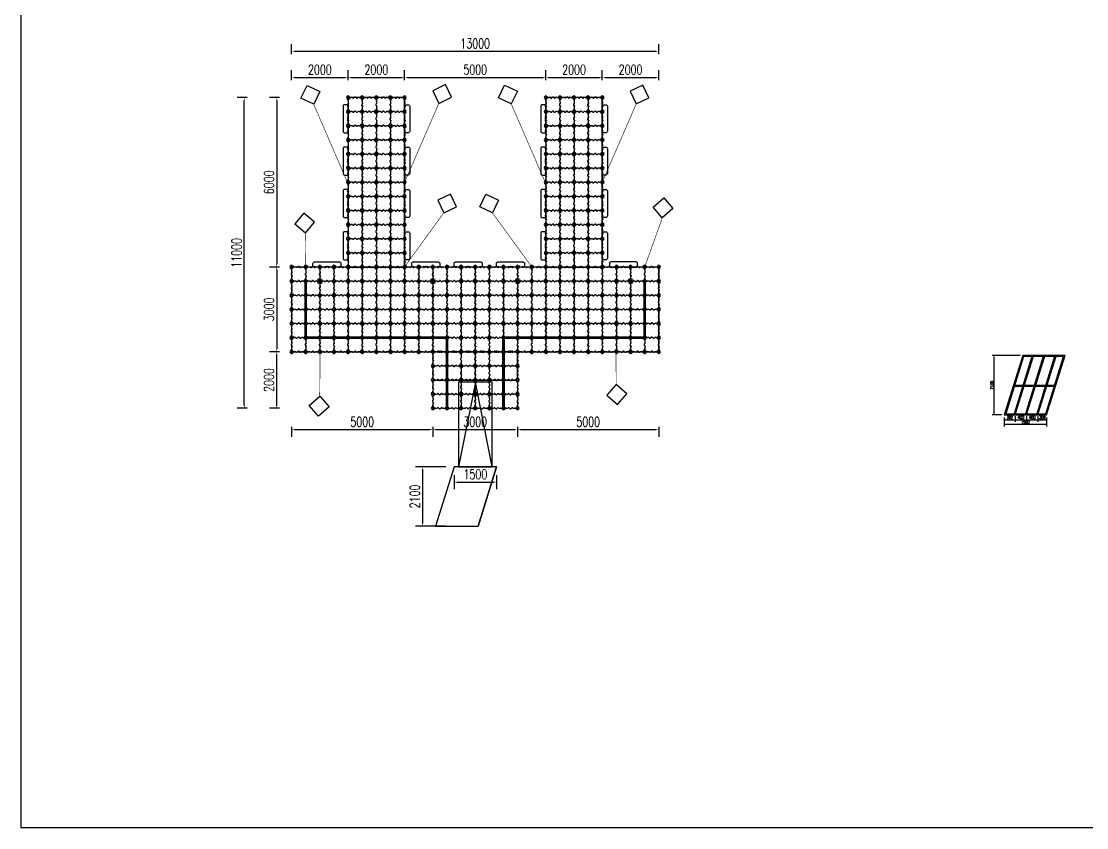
# Model space of a CAD drawing. Header units: millimetres. Extents: x -1442555 to 442606, y 1365385 to 2223627.
# Drawn here: x 374031 to 411748, y 1466945 to 1495492 of the extents above; entities that cross this region are included whole.
import ezdxf

# ---------------------------------------------------------------- set-up
doc = ezdxf.new("R2010")
doc.units = ezdxf.units.MM
doc.header["$LTSCALE"] = 10
doc.layers.get('0').update_dxf_attribs({"linetype": 'CONTINUOUS'})
doc.layers.get('DEFPOINTS').update_dxf_attribs({"linetype": 'CONTINUOUS'})
for name, color, linetype in [('W-_ANTICOLLISION防撞措施', 6, 'CONTINUOUS'), ('W-bridge approach引桥', 4, 'CONTINUOUS'), ('W-FLOAT_BOWL浮筒', 253, 'CONTINUOUS'), ('W-PLASTIC_RAILINGS塑木栏杆', 6, 'CONTINUOUS'), ('W-STEEL_FRAME钢架', 3, 'CONTINUOUS'), ('W-STEEL_KEEL钢龙骨', 5, 'CONTINUOUS'), ('W-WOOD_FLOOR木地板', 30, 'CONTINUOUS'), ('固定锚', 5, 'CONTINUOUS')]:
    doc.layers.add(name, color=color, linetype=linetype)
doc.styles.add('STANDARD_T3', font='simplex.shx', dxfattribs={"width": 0.7, "bigfont": 'gbcbig.shx'})
doc.dimstyles.new('W&&100', dxfattribs={"dimtxt": 350, "dimasz": 100, "dimexe": 250, "dimexo": 300, "dimgap": 100, "dimtad": 1, "dimdec": 0, "dimzin": 0, "dimdsep": 46, "dimtxsty": 'STANDARD_T3', "dimcen": 0.09, "dimclrd": 1, "dimclre": 1, "dimclrt": 7, "dimazin": 2, "dimtfac": 1, "dimtdec": 0, "dimtix": 1, "dimtmove": 2, "dimatfit": 3, "dimfxl": 100, "dimtolj": 1, "dimtzin": 0, "dimarcsym": 0})
doc.dimstyles.new('W&&30', dxfattribs={"dimtxt": 105, "dimasz": 30, "dimexe": 75, "dimexo": 90, "dimgap": 30, "dimtad": 1, "dimdec": 0, "dimzin": 0, "dimdsep": 46, "dimtxsty": 'STANDARD_T3', "dimcen": 0.09, "dimclrd": 1, "dimclre": 1, "dimclrt": 7, "dimazin": 2, "dimtfac": 1, "dimtdec": 0, "dimtix": 1, "dimtmove": 2, "dimatfit": 3, "dimfxl": 100, "dimtolj": 1, "dimtzin": 0, "dimarcsym": 0})

# ---------------------------------------------------------------- blocks, each defined once
blk = doc.blocks.new('*D66')
at = {"color": 1, "lineweight": -2, "transparency": 16777216}
for p, q in [((383173, 1492793), (382823, 1492793)), ((383073, 1492693), (383073, 1486893)), ((383173, 1486793), (382823, 1486793))]:
    blk.add_line(p, q, dxfattribs=at)
at = {"color": 1, "transparency": 16777216}
for points in [[(383056, 1492693), (383090, 1492693), (383073, 1492793)], [(383056, 1486893), (383090, 1486893), (383073, 1486793)]]:
    blk.add_solid(points, dxfattribs=at)
at = {"layer": 'DEFPOINTS', "color": 0, "transparency": 16777216}
for p in [(385600, 1492793), (383073, 1486793), (385627, 1486793)]:
    blk.add_point(p, dxfattribs=at)
at = {"color": 7, "transparency": 16777216, "insert": (382798, 1489793), "char_height": 350, "attachment_point": 5, "rotation": 90, "style": 'STANDARD_T3'}
blk.add_mtext('\\A1;6000', dxfattribs=at)
blk = doc.blocks.new('*D67')
at = {"color": 1, "lineweight": -2, "transparency": 16777216}
for p, q in [((383173, 1486793), (382823, 1486793)), ((383073, 1486693), (383073, 1483893)), ((383173, 1483793), (382823, 1483793))]:
    blk.add_line(p, q, dxfattribs=at)
at = {"color": 1, "transparency": 16777216}
for points in [[(383056, 1486693), (383090, 1486693), (383073, 1486793)], [(383056, 1483893), (383090, 1483893), (383073, 1483793)]]:
    blk.add_solid(points, dxfattribs=at)
at = {"layer": 'DEFPOINTS', "color": 0, "transparency": 16777216}
for p in [(385627, 1486793), (383073, 1483793), (383600, 1483793)]:
    blk.add_point(p, dxfattribs=at)
at = {"color": 7, "transparency": 16777216, "insert": (382798, 1485293), "char_height": 350, "attachment_point": 5, "rotation": 90, "style": 'STANDARD_T3'}
blk.add_mtext('\\A1;3000', dxfattribs=at)
blk = doc.blocks.new('*D68')
at = {"color": 1, "lineweight": -2, "transparency": 16777216}
for p, q in [((383600, 1493407), (383600, 1493757)), ((385600, 1493407), (385600, 1493757)), ((383700, 1493507), (385500, 1493507))]:
    blk.add_line(p, q, dxfattribs=at)
at = {"color": 1, "transparency": 16777216}
for points in [[(383700, 1493524), (383700, 1493490), (383600, 1493507)], [(385500, 1493524), (385500, 1493490), (385600, 1493507)]]:
    blk.add_solid(points, dxfattribs=at)
at = {"layer": 'DEFPOINTS', "color": 0, "transparency": 16777216}
for p in [(385600, 1493507), (385600, 1492793), (383600, 1486793)]:
    blk.add_point(p, dxfattribs=at)
at = {"color": 7, "transparency": 16777216, "insert": (384600, 1493782), "char_height": 350, "attachment_point": 5, "style": 'STANDARD_T3'}
blk.add_mtext('\\A1;2000', dxfattribs=at)
blk = doc.blocks.new('*D69')
at = {"color": 1, "lineweight": -2, "transparency": 16777216}
for p, q in [((385600, 1493407), (385600, 1493757)), ((387600, 1493407), (387600, 1493757)), ((385700, 1493507), (387500, 1493507))]:
    blk.add_line(p, q, dxfattribs=at)
at = {"color": 1, "transparency": 16777216}
for points in [[(385700, 1493524), (385700, 1493490), (385600, 1493507)], [(387500, 1493524), (387500, 1493490), (387600, 1493507)]]:
    blk.add_solid(points, dxfattribs=at)
at = {"layer": 'DEFPOINTS', "color": 0, "transparency": 16777216}
for p in [(387600, 1493507), (385600, 1492793), (387600, 1492793)]:
    blk.add_point(p, dxfattribs=at)
at = {"color": 7, "transparency": 16777216, "insert": (386600, 1493782), "char_height": 350, "attachment_point": 5, "style": 'STANDARD_T3'}
blk.add_mtext('\\A1;2000', dxfattribs=at)
blk = doc.blocks.new('*D70')
at = {"color": 1, "lineweight": -2, "transparency": 16777216}
for p, q in [((387600, 1493407), (387600, 1493757)), ((392600, 1493407), (392600, 1493757)), ((387700, 1493507), (392500, 1493507))]:
    blk.add_line(p, q, dxfattribs=at)
at = {"color": 1, "transparency": 16777216}
for points in [[(387700, 1493524), (387700, 1493490), (387600, 1493507)], [(392500, 1493524), (392500, 1493490), (392600, 1493507)]]:
    blk.add_solid(points, dxfattribs=at)
at = {"layer": 'DEFPOINTS', "color": 0, "transparency": 16777216}
for p in [(392600, 1493507), (387600, 1492793), (392600, 1492793)]:
    blk.add_point(p, dxfattribs=at)
at = {"color": 7, "transparency": 16777216, "insert": (390100, 1493782), "char_height": 350, "attachment_point": 5, "style": 'STANDARD_T3'}
blk.add_mtext('\\A1;5000', dxfattribs=at)
blk = doc.blocks.new('*D71')
at = {"color": 1, "lineweight": -2, "transparency": 16777216}
for p, q in [((392600, 1493407), (392600, 1493757)), ((394600, 1493407), (394600, 1493757)), ((392700, 1493507), (394500, 1493507))]:
    blk.add_line(p, q, dxfattribs=at)
at = {"color": 1, "transparency": 16777216}
for points in [[(392700, 1493524), (392700, 1493490), (392600, 1493507)], [(394500, 1493524), (394500, 1493490), (394600, 1493507)]]:
    blk.add_solid(points, dxfattribs=at)
at = {"layer": 'DEFPOINTS', "color": 0, "transparency": 16777216}
for p in [(394600, 1493507), (392600, 1492793), (394600, 1492793)]:
    blk.add_point(p, dxfattribs=at)
at = {"color": 7, "transparency": 16777216, "insert": (393600, 1493782), "char_height": 350, "attachment_point": 5, "style": 'STANDARD_T3'}
blk.add_mtext('\\A1;2000', dxfattribs=at)
blk = doc.blocks.new('*D72')
at = {"color": 1, "lineweight": -2, "transparency": 16777216}
for p, q in [((394600, 1493407), (394600, 1493757)), ((396600, 1493407), (396600, 1493757)), ((394700, 1493507), (396500, 1493507))]:
    blk.add_line(p, q, dxfattribs=at)
at = {"color": 1, "transparency": 16777216}
for points in [[(394700, 1493524), (394700, 1493490), (394600, 1493507)], [(396500, 1493524), (396500, 1493490), (396600, 1493507)]]:
    blk.add_solid(points, dxfattribs=at)
at = {"layer": 'DEFPOINTS', "color": 0, "transparency": 16777216}
for p in [(396600, 1493507), (394600, 1492793), (396600, 1486793)]:
    blk.add_point(p, dxfattribs=at)
at = {"color": 7, "transparency": 16777216, "insert": (395600, 1493782), "char_height": 350, "attachment_point": 5, "style": 'STANDARD_T3'}
blk.add_mtext('\\A1;2000', dxfattribs=at)
blk = doc.blocks.new('*D73')
at = {"color": 1, "lineweight": -2, "transparency": 16777216}
for p, q in [((383600, 1494331), (383600, 1494681)), ((383700, 1494431), (396500, 1494431)), ((396600, 1494331), (396600, 1494681))]:
    blk.add_line(p, q, dxfattribs=at)
at = {"color": 1, "transparency": 16777216}
for points in [[(383700, 1494448), (383700, 1494415), (383600, 1494431)], [(396500, 1494448), (396500, 1494415), (396600, 1494431)]]:
    blk.add_solid(points, dxfattribs=at)
at = {"layer": 'DEFPOINTS', "color": 0, "transparency": 16777216}
for p in [(396600, 1494431), (383600, 1486793), (396600, 1486793)]:
    blk.add_point(p, dxfattribs=at)
at = {"color": 7, "transparency": 16777216, "insert": (390100, 1494706), "char_height": 350, "attachment_point": 5, "style": 'STANDARD_T3'}
blk.add_mtext('\\A1;13000', dxfattribs=at)
blk = doc.blocks.new('*D74')
at = {"color": 1, "lineweight": -2, "transparency": 16777216}
for p, q in [((382026, 1492793), (381676, 1492793)), ((381926, 1481893), (381926, 1492693)), ((382026, 1481793), (381676, 1481793))]:
    blk.add_line(p, q, dxfattribs=at)
at = {"color": 1, "transparency": 16777216}
for points in [[(381909, 1492693), (381943, 1492693), (381926, 1492793)], [(381909, 1481893), (381943, 1481893), (381926, 1481793)]]:
    blk.add_solid(points, dxfattribs=at)
at = {"layer": 'DEFPOINTS', "color": 0, "transparency": 16777216}
for p in [(381926, 1492793), (385600, 1492793), (388600, 1481793)]:
    blk.add_point(p, dxfattribs=at)
at = {"color": 7, "transparency": 16777216, "insert": (381651, 1487293), "char_height": 350, "attachment_point": 5, "rotation": 90, "style": 'STANDARD_T3'}
blk.add_mtext('\\A1;11000', dxfattribs=at)
blk = doc.blocks.new('浮筒')
at = {"color": 0}
for p, q in [((-49, 527), (-27, 549)), ((-49, 473), (-21, 445)), ((0, 395), (0, 351)), ((55, 479), (21, 445)), ((27, 549), (55, 521)), ((149, 500), (105, 500)), ((171, 484), (155, 497)), ((193, 481), (177, 481)), ((199, 484), (232, 513)), ((261, 516), (239, 516)), ((301, 484), (268, 513)), ((307, 481), (323, 481)), ((329, 484), (345, 497)), ((395, 500), (351, 500)), ((473, 549), (445, 521)), ((445, 479), (479, 445)), ((500, 395), (500, 351)), ((549, 473), (521, 445)), ((527, 549), (549, 527)), ((-49, 27), (-21, 55)), ((-16, 261), (-16, 239)), ((16, 301), (-13, 268)), ((16, 199), (-13, 232)), ((0, 149), (0, 105)), ((16, 329), (3, 345)), ((16, 171), (3, 155)), ((19, 307), (19, 323)), ((19, 193), (19, 177)), ((21, 55), (55, 21)), ((149, 0), (105, 0)), ((203, -13), (236, 16)), ((258, 19), (242, 19)), ((297, -13), (264, 16)), ((395, 0), (351, 0)), ((479, 55), (445, 21)), ((481, 258), (481, 242)), ((513, 297), (484, 264)), ((513, 203), (484, 236)), ((500, 149), (500, 105)), ((513, 333), (503, 345)), ((513, 167), (503, 155)), ((516, 304), (516, 326)), ((516, 196), (516, 174)), ((549, 27), (521, 55)), ((-27, -49), (-49, -27)), ((27, -49), (55, -21)), ((167, -13), (155, -3)), ((196, -16), (174, -16)), ((304, -16), (326, -16)), ((333, -13), (345, -3)), ((473, -49), (445, -21)), ((549, -27), (527, -49))]:
    blk.add_line(p, q, dxfattribs=at)
for centre, radius, start, end in [((-22, 500), 38, 135, 225), ((-24, 500), 7, 90, 270), ((0, 522), 38, 45, 135), ((0, 500), 25, 106.2602, 163.7398), ((0, 500), 25, 196.2602, 253.7398), ((-70, 395), 70, 0, 45), ((0, 524), 7, 0, 180), ((0, 476), 7, 180, 0), ((70, 395), 70, 135, 180), ((0, 500), 25, 16.2602, 73.7398), ((0, 500), 25, 286.2602, 343.7398), ((24, 500), 7, 270, 90), ((105, 570), 70, 225, 270), ((105, 430), 70, 90, 135), ((149, 490), 10, 47.7263, 90), ((177, 491), 10, 227.7263, 270), ((193, 491), 10, 270, 312.2737), ((239, 506), 10, 90, 132.2737), ((261, 506), 10, 47.7263, 90), ((307, 491), 10, 227.7263, 270), ((323, 491), 10, 270, 312.2737), ((351, 490), 10, 90, 132.2737), ((395, 570), 70, 270, 315), ((395, 430), 70, 45, 90), ((476, 500), 7, 90, 270), ((500, 522), 38, 45, 135), ((500, 500), 25, 106.2602, 163.7398), ((500, 500), 25, 196.2602, 253.7398), ((430, 395), 70, 0, 45), ((500, 524), 7, 0, 180), ((500, 476), 7, 180, 0), ((570, 395), 70, 135, 180), ((500, 500), 25, 16.2602, 73.7398), ((500, 500), 25, 286.2602, 343.7398), ((524, 500), 7, 270, 90), ((522, 500), 38, 315, 45), ((-22, 0), 38, 135, 225), ((-24, 0), 7, 90, 270), ((0, 0), 25, 106.2602, 163.7398), ((-70, 105), 70, 315, 0), ((-6, 261), 10, 137.7263, 180), ((-6, 239), 10, 180, 222.2737), ((0, 24), 7, 0, 180), ((10, 351), 10, 180, 222.2737), ((10, 149), 10, 137.7263, 180), ((70, 105), 70, 180, 225), ((0, 0), 25, 16.2602, 73.7398), ((9, 323), 10, 0, 42.2737), ((9, 307), 10, 317.7263, 0), ((9, 193), 10, 0, 42.2737), ((9, 177), 10, 317.7263, 0), ((24, 0), 7, 270, 90), ((105, 70), 70, 225, 270), ((105, -70), 70, 90, 135), ((149, -10), 10, 47.7263, 90), ((242, 9), 10, 90, 132.2737), ((258, 9), 10, 47.7263, 90), ((351, -10), 10, 90, 132.2737), ((395, 70), 70, 270, 315), ((395, -70), 70, 45, 90), ((476, 0), 7, 90, 270), ((500, 0), 25, 106.2602, 163.7398), ((430, 105), 70, 315, 0), ((491, 258), 10, 137.7263, 180), ((491, 242), 10, 180, 222.2737), ((500, 24), 7, 0, 180), ((510, 351), 10, 180, 222.2737), ((510, 149), 10, 137.7263, 180), ((570, 105), 70, 180, 225), ((500, 0), 25, 16.2602, 73.7398), ((506, 326), 10, 0, 42.2737), ((506, 304), 10, 317.7263, 0), ((506, 196), 10, 0, 42.2737), ((506, 174), 10, 317.7263, 0), ((524, 0), 7, 270, 90), ((522, 0), 38, 315, 45), ((0, -22), 38, 225, 315), ((0, 0), 25, 196.2602, 253.7398), ((0, -24), 7, 180, 0), ((0, 0), 25, 286.2602, 343.7398), ((174, -6), 10, 227.7263, 270), ((196, -6), 10, 270, 312.2737), ((304, -6), 10, 227.7263, 270), ((326, -6), 10, 270, 312.2737), ((500, -22), 38, 225, 315), ((500, 0), 25, 196.2602, 253.7398), ((500, -24), 7, 180, 0), ((500, 0), 25, 286.2602, 343.7398)]:
    blk.add_arc(centre, radius, start, end, dxfattribs=at)
blk = doc.blocks.new('*U75')
at = {"layer": 'W-FLOAT_BOWL浮筒'}
blk.add_blockref('浮筒', (-250, -250), dxfattribs=at)
blk = doc.blocks.new('*U76')
at = {"color": 0, "linetype": 'ByBlock', "lineweight": -2, "transparency": 16777216}
for p in [(0, 5500), (500, 5500), (1000, 5500), (1500, 5500), (0, 5000), (500, 5000), (1000, 5000), (1500, 5000), (0, 4500), (500, 4500), (1000, 4500), (1500, 4500), (0, 4000), (500, 4000), (1000, 4000), (1500, 4000), (0, 3500), (500, 3500), (1000, 3500), (1500, 3500), (0, 3000), (500, 3000), (1000, 3000), (1500, 3000), (0, 2500), (500, 2500), (1000, 2500), (1500, 2500), (0, 2000), (500, 2000), (1000, 2000), (1500, 2000), (0, 1500), (500, 1500), (1000, 1500), (1500, 1500), (0, 1000), (500, 1000), (1000, 1000), (1500, 1000), (0, 500), (500, 500), (1000, 500), (1500, 500), (0, 0), (500, 0), (1000, 0), (1500, 0)]:
    blk.add_blockref('*U75', p, dxfattribs=at)
blk = doc.blocks.new('*U77')
at = {"layer": 'W-FLOAT_BOWL浮筒'}
blk.add_blockref('浮筒', (-250, -250), dxfattribs=at)
blk = doc.blocks.new('*U78')
at = {"color": 0, "linetype": 'ByBlock', "lineweight": -2, "transparency": 16777216}
for p in [(0, 5500), (500, 5500), (1000, 5500), (1500, 5500), (0, 5000), (500, 5000), (1000, 5000), (1500, 5000), (0, 4500), (500, 4500), (1000, 4500), (1500, 4500), (0, 4000), (500, 4000), (1000, 4000), (1500, 4000), (0, 3500), (500, 3500), (1000, 3500), (1500, 3500), (0, 3000), (500, 3000), (1000, 3000), (1500, 3000), (0, 2500), (500, 2500), (1000, 2500), (1500, 2500), (0, 2000), (500, 2000), (1000, 2000), (1500, 2000), (0, 1500), (500, 1500), (1000, 1500), (1500, 1500), (0, 1000), (500, 1000), (1000, 1000), (1500, 1000), (0, 500), (500, 500), (1000, 500), (1500, 500), (0, 0), (500, 0), (1000, 0), (1500, 0)]:
    blk.add_blockref('*U77', p, dxfattribs=at)
blk = doc.blocks.new('*U79')
at = {"layer": 'W-FLOAT_BOWL浮筒'}
blk.add_blockref('浮筒', (-250, -250), dxfattribs=at)
blk = doc.blocks.new('*U80')
at = {"color": 0, "linetype": 'ByBlock', "lineweight": -2, "transparency": 16777216}
for p in [(0, 2500), (500, 2500), (1000, 2500), (1500, 2500), (2000, 2500), (2500, 2500), (3000, 2500), (3500, 2500), (4000, 2500), (4500, 2500), (5000, 2500), (5500, 2500), (6000, 2500), (6500, 2500), (7000, 2500), (7500, 2500), (8000, 2500), (8500, 2500), (9000, 2500), (9500, 2500), (10000, 2500), (10500, 2500), (11000, 2500), (11500, 2500), (12000, 2500), (12500, 2500), (0, 2000), (500, 2000), (1000, 2000), (1500, 2000), (2000, 2000), (2500, 2000), (3000, 2000), (3500, 2000), (4000, 2000), (4500, 2000), (5000, 2000), (5500, 2000), (6000, 2000), (6500, 2000), (7000, 2000), (7500, 2000), (8000, 2000), (8500, 2000), (9000, 2000), (9500, 2000), (10000, 2000), (10500, 2000), (11000, 2000), (11500, 2000), (12000, 2000), (12500, 2000), (0, 1500), (500, 1500), (1000, 1500), (1500, 1500), (2000, 1500), (2500, 1500), (3000, 1500), (3500, 1500), (4000, 1500), (4500, 1500), (5000, 1500), (5500, 1500), (6000, 1500), (6500, 1500), (7000, 1500), (7500, 1500), (8000, 1500), (8500, 1500), (9000, 1500), (9500, 1500), (10000, 1500), (10500, 1500), (11000, 1500), (11500, 1500), (12000, 1500), (12500, 1500), (0, 1000), (500, 1000), (1000, 1000), (1500, 1000), (2000, 1000), (2500, 1000), (3000, 1000), (3500, 1000), (4000, 1000), (4500, 1000), (5000, 1000), (5500, 1000), (6000, 1000), (6500, 1000), (7000, 1000), (7500, 1000), (8000, 1000), (8500, 1000), (9000, 1000), (9500, 1000), (10000, 1000), (10500, 1000), (11000, 1000), (11500, 1000), (12000, 1000), (12500, 1000), (0, 500), (500, 500), (1000, 500), (1500, 500), (2000, 500), (2500, 500), (3000, 500), (3500, 500), (4000, 500), (4500, 500), (5000, 500), (5500, 500), (6000, 500), (6500, 500), (7000, 500), (7500, 500), (8000, 500), (8500, 500), (9000, 500), (9500, 500), (10000, 500), (10500, 500), (11000, 500), (11500, 500), (12000, 500), (12500, 500), (0, 0), (500, 0), (1000, 0), (1500, 0), (2000, 0), (2500, 0), (3000, 0), (3500, 0), (4000, 0), (4500, 0), (5000, 0), (5500, 0), (6000, 0), (6500, 0), (7000, 0), (7500, 0), (8000, 0), (8500, 0), (9000, 0), (9500, 0), (10000, 0), (10500, 0), (11000, 0), (11500, 0), (12000, 0), (12500, 0)]:
    blk.add_blockref('*U79', p, dxfattribs=at)
blk = doc.blocks.new('*U81')
at = {"layer": 'W-FLOAT_BOWL浮筒'}
blk.add_blockref('浮筒', (-250, -250), dxfattribs=at)
blk = doc.blocks.new('*U82')
at = {"color": 0, "linetype": 'ByBlock', "lineweight": -2, "transparency": 16777216}
for p in [(0, 2500), (500, 2500), (1000, 2500), (1500, 2500), (0, 2000), (500, 2000), (1000, 2000), (1500, 2000), (0, 1500), (500, 1500), (1000, 1500), (1500, 1500), (0, 1000), (500, 1000), (1000, 1000), (1500, 1000), (0, 500), (500, 500), (1000, 500), (1500, 500), (0, 0), (500, 0), (1000, 0), (1500, 0)]:
    blk.add_blockref('*U81', p, dxfattribs=at)
blk = doc.blocks.new('*D83')
at = {"color": 1, "lineweight": -2, "transparency": 16777216}
for p, q in [((383173, 1483793), (382823, 1483793)), ((383073, 1481893), (383073, 1483693)), ((383173, 1481793), (382823, 1481793))]:
    blk.add_line(p, q, dxfattribs=at)
at = {"color": 1, "transparency": 16777216}
for points in [[(383056, 1483693), (383090, 1483693), (383073, 1483793)], [(383056, 1481893), (383090, 1481893), (383073, 1481793)]]:
    blk.add_solid(points, dxfattribs=at)
at = {"layer": 'DEFPOINTS', "color": 0, "transparency": 16777216}
for p in [(383073, 1483793), (391600, 1483793), (388600, 1481793)]:
    blk.add_point(p, dxfattribs=at)
at = {"color": 7, "transparency": 16777216, "insert": (382798, 1482793), "char_height": 350, "attachment_point": 5, "rotation": 90, "style": 'STANDARD_T3'}
blk.add_mtext('\\A1;2000', dxfattribs=at)
blk = doc.blocks.new('防撞筒')
at = {"layer": 'W-_ANTICOLLISION防撞措施'}
blk.add_line((-229, 277), (-198, 308), dxfattribs=at)
for points in [[(-180, 468, -0.389807), (-150, 495), (-50, 495, -0.414214), (0, 445), (0, -445, -0.414214), (-50, -495), (-150, -495, -0.391617), (-180, -467, -0.391617)], [(-229, -223, 0.414214), (-229, -277), (-198, -308)]]:
    blk.add_lwpolyline(points, format="xyb", dxfattribs=at)
for points in [[(-180, 281), (-180, 403)], [(-198, 192), (-229, 223), (-207, 201)], [(-180, 97), (-180, 219)], [(-198, -192), (-229, -223), (-207, -201)], [(-180, -219), (-180, -97)], [(-180, -403), (-180, -281)]]:
    blk.add_lwpolyline(points, dxfattribs=at)
for centre, radius, start, end in [((-205, 435), 41, 307.5461, 52.4539), ((-202, 250), 38, 135, 225), ((-204, 250), 7, 90, 270), ((-180, 250), 25, 106.2602, 163.7398), ((-180, 250), 25, 196.2602, 253.7398), ((-254, 366), 80.9, 314.3844, 336.4057), ((-254, 134), 80.9, 23.5943, 45.6156), ((-180, 274), 7, 0, 180), ((-180, 226), 7, 180, 0), ((-205, 65), 41, 307.5461, 52.4539), ((-205, 0), 41, 307.5461, 52.4539), ((-180, 250), 25, 16.2602, 73.7398), ((-180, 250), 25, 286.2602, 343.7398), ((-156, 250), 7, 270, 90), ((-204, -250), 7, 90, 270), ((-180, -250), 25, 106.2602, 163.7398), ((-180, -250), 25, 196.2602, 253.7398), ((-254, -134), 80.9, 314.3844, 336.4057), ((-254, -366), 80.9, 23.5943, 45.6156), ((-180, -226), 7, 0, 180), ((-180, -274), 7, 180, 0), ((-205, -65), 40.8, 307.4056, 52.5944), ((-180, -250), 25, 16.2602, 73.7398), ((-180, -250), 25, 286.2602, 343.7398), ((-156, -250), 7, 270, 90), ((-205, -435), 40.8, 307.4056, 52.5944)]:
    blk.add_arc(centre, radius, start, end, dxfattribs=at)
blk = doc.blocks.new('*U90')
blk.add_blockref('防撞筒', (120, 0))
blk = doc.blocks.new('*U91')
at = {"color": 0, "linetype": 'ByBlock', "lineweight": -2, "transparency": 16777216}
for p in [(0, 4500), (0, 3000), (0, 1500), (0, 0)]:
    blk.add_blockref('*U90', p, dxfattribs=at)
blk = doc.blocks.new('*U92')
blk.add_blockref('防撞筒', (120, 0))
blk = doc.blocks.new('*U93')
at = {"color": 0, "linetype": 'ByBlock', "lineweight": -2, "transparency": 16777216}
for p in [(0, 4500), (0, 3000), (0, 1500), (0, 0)]:
    blk.add_blockref('*U92', p, dxfattribs=at)
blk = doc.blocks.new('*U94')
at = {"rotation": 90}
blk.add_blockref('防撞筒', (0, 120), dxfattribs=at)
blk = doc.blocks.new('*U95')
at = {"color": 0, "linetype": 'ByBlock', "lineweight": -2, "transparency": 16777216}
for p in [(0, 0), (1500, 0), (3000, 0)]:
    blk.add_blockref('*U94', p, dxfattribs=at)
blk = doc.blocks.new('*U96')
blk.add_blockref('防撞筒', (120, 0))
blk = doc.blocks.new('*U97')
at = {"color": 0, "linetype": 'ByBlock', "lineweight": -2, "transparency": 16777216}
for p in [(0, 4500), (0, 3000), (0, 1500), (0, 0)]:
    blk.add_blockref('*U96', p, dxfattribs=at)
blk = doc.blocks.new('*U98')
blk.add_blockref('防撞筒', (120, 0))
blk = doc.blocks.new('*U99')
at = {"color": 0, "linetype": 'ByBlock', "lineweight": -2, "transparency": 16777216}
for p in [(0, 4500), (0, 3000), (0, 1500), (0, 0)]:
    blk.add_blockref('*U98', p, dxfattribs=at)
blk = doc.blocks.new('3乘1.2引桥')
at = {"layer": 'W-bridge approach引桥'}
blk.add_lwpolyline([(0, -600), (3000, -600), (3000, 600), (0, 600)], close=True, dxfattribs=at)
blk.add_lwpolyline([(3000, 600), (0, 0), (3000, -600)], dxfattribs=at)
blk = doc.blocks.new('*D124')
at = {"color": 1, "lineweight": -2, "transparency": 16777216}
for p, q in [((383600, 1481137), (383600, 1480787)), ((383700, 1481037), (388500, 1481037)), ((388600, 1481137), (388600, 1480787))]:
    blk.add_line(p, q, dxfattribs=at)
at = {"color": 1, "transparency": 16777216}
for points in [[(383700, 1481053), (383700, 1481020), (383600, 1481037)], [(388500, 1481053), (388500, 1481020), (388600, 1481037)]]:
    blk.add_solid(points, dxfattribs=at)
at = {"layer": 'DEFPOINTS', "color": 0, "transparency": 16777216}
for p in [(383600, 1482748), (388600, 1482748), (388600, 1481037)]:
    blk.add_point(p, dxfattribs=at)
at = {"color": 7, "transparency": 16777216, "insert": (386100, 1481312), "char_height": 350, "attachment_point": 5, "style": 'STANDARD_T3'}
blk.add_mtext('\\A1;5000', dxfattribs=at)
blk = doc.blocks.new('*D125')
at = {"color": 1, "lineweight": -2, "transparency": 16777216}
for p, q in [((388600, 1481137), (388600, 1480787)), ((388700, 1481037), (391500, 1481037)), ((391600, 1481137), (391600, 1480787))]:
    blk.add_line(p, q, dxfattribs=at)
at = {"color": 1, "transparency": 16777216}
for points in [[(388700, 1481053), (388700, 1481020), (388600, 1481037)], [(391500, 1481053), (391500, 1481020), (391600, 1481037)]]:
    blk.add_solid(points, dxfattribs=at)
at = {"layer": 'DEFPOINTS', "color": 0, "transparency": 16777216}
for p in [(388600, 1482748), (391600, 1481748), (391600, 1481037)]:
    blk.add_point(p, dxfattribs=at)
at = {"color": 7, "transparency": 16777216, "insert": (390100, 1481312), "char_height": 350, "attachment_point": 5, "style": 'STANDARD_T3'}
blk.add_mtext('\\A1;3000', dxfattribs=at)
blk = doc.blocks.new('*D126')
at = {"color": 1, "lineweight": -2, "transparency": 16777216}
for p, q in [((391600, 1481137), (391600, 1480787)), ((391700, 1481037), (396500, 1481037)), ((396600, 1481137), (396600, 1480787))]:
    blk.add_line(p, q, dxfattribs=at)
at = {"color": 1, "transparency": 16777216}
for points in [[(391700, 1481053), (391700, 1481020), (391600, 1481037)], [(396500, 1481053), (396500, 1481020), (396600, 1481037)]]:
    blk.add_solid(points, dxfattribs=at)
at = {"layer": 'DEFPOINTS', "color": 0, "transparency": 16777216}
for p in [(396600, 1482748), (391600, 1481748), (396600, 1481037)]:
    blk.add_point(p, dxfattribs=at)
at = {"color": 7, "transparency": 16777216, "insert": (394100, 1481312), "char_height": 350, "attachment_point": 5, "style": 'STANDARD_T3'}
blk.add_mtext('\\A1;5000', dxfattribs=at)
blk = doc.blocks.new('*D593')
at = {"color": 1, "lineweight": -2, "transparency": 16777216}
for p, q in [((389356, 1479422), (389356, 1478931)), ((390856, 1479422), (390856, 1478931)), ((389456, 1479181), (390756, 1479181))]:
    blk.add_line(p, q, dxfattribs=at)
at = {"color": 1, "transparency": 16777216}
for points in [[(389456, 1479198), (389456, 1479164), (389356, 1479181)], [(390756, 1479198), (390756, 1479164), (390856, 1479181)]]:
    blk.add_solid(points, dxfattribs=at)
at = {"layer": 'DEFPOINTS', "color": 0, "transparency": 16777216}
for p in [(389356, 1479722), (390856, 1479722), (390856, 1479181)]:
    blk.add_point(p, dxfattribs=at)
at = {"color": 7, "transparency": 16777216, "insert": (390106, 1479456), "char_height": 350, "attachment_point": 5, "style": 'STANDARD_T3'}
blk.add_mtext('\\A1;1500', dxfattribs=at)
blk = doc.blocks.new('*D594')
at = {"color": 1, "lineweight": -2, "transparency": 16777216}
for p, q in [((389056, 1479722), (387987, 1479722)), ((388237, 1479622), (388237, 1477722)), ((389056, 1477622), (387987, 1477622))]:
    blk.add_line(p, q, dxfattribs=at)
at = {"color": 1, "transparency": 16777216}
for points in [[(388220, 1479622), (388253, 1479622), (388237, 1479722)], [(388220, 1477722), (388253, 1477722), (388237, 1477622)]]:
    blk.add_solid(points, dxfattribs=at)
at = {"layer": 'DEFPOINTS', "color": 0, "transparency": 16777216}
for p in [(389356, 1479722), (388237, 1477622), (389356, 1477622)]:
    blk.add_point(p, dxfattribs=at)
at = {"color": 7, "transparency": 16777216, "insert": (387962, 1478672), "char_height": 350, "attachment_point": 5, "rotation": 90, "style": 'STANDARD_T3'}
blk.add_mtext('\\A1;2100', dxfattribs=at)
blk = doc.blocks.new('*D596')
at = {"layer": 'DEFPOINTS', "color": 0, "transparency": 16777216}
for p in [(408827, 1481561), (410327, 1481561), (410327, 1481228)]:
    blk.add_point(p, dxfattribs=at)
at = {"layer": 'W-STEEL_KEEL钢龙骨', "color": 1, "lineweight": -2, "transparency": 16777216}
for p, q in [((408827, 1481471), (408827, 1481153)), ((408857, 1481228), (410297, 1481228)), ((410327, 1481471), (410327, 1481153))]:
    blk.add_line(p, q, dxfattribs=at)
at = {"layer": 'W-STEEL_KEEL钢龙骨', "color": 1, "transparency": 16777216}
for points in [[(408857, 1481233), (408857, 1481223), (408827, 1481228)], [(410297, 1481233), (410297, 1481223), (410327, 1481228)]]:
    blk.add_solid(points, dxfattribs=at)
at = {"layer": 'W-STEEL_KEEL钢龙骨', "color": 7, "transparency": 16777216, "insert": (409577, 1481311), "char_height": 105, "attachment_point": 5, "style": 'STANDARD_T3'}
blk.add_mtext('\\A1;1500', dxfattribs=at)
blk = doc.blocks.new('*D597')
at = {"layer": 'DEFPOINTS', "color": 0, "transparency": 16777216}
for p in [(408477, 1483661), (409483, 1483661), (408827, 1481561)]:
    blk.add_point(p, dxfattribs=at)
at = {"layer": 'W-STEEL_KEEL钢龙骨', "color": 1, "lineweight": -2, "transparency": 16777216}
for p, q in [((409393, 1483661), (408402, 1483661)), ((408477, 1481591), (408477, 1483631)), ((408737, 1481561), (408402, 1481561))]:
    blk.add_line(p, q, dxfattribs=at)
at = {"layer": 'W-STEEL_KEEL钢龙骨', "color": 1, "transparency": 16777216}
for points in [[(408472, 1483631), (408482, 1483631), (408477, 1483661)], [(408472, 1481591), (408482, 1481591), (408477, 1481561)]]:
    blk.add_solid(points, dxfattribs=at)
at = {"layer": 'W-STEEL_KEEL钢龙骨', "color": 7, "transparency": 16777216, "insert": (408395, 1482611), "char_height": 105, "attachment_point": 5, "rotation": 90, "style": 'STANDARD_T3'}
blk.add_mtext('\\A1;2100', dxfattribs=at)
blk = doc.blocks.new('*D598')
at = {"layer": 'DEFPOINTS', "color": 0, "transparency": 16777216}
for p in [(408827, 1481561), (409219, 1481601), (409219, 1481386)]:
    blk.add_point(p, dxfattribs=at)
at = {"layer": 'W-STEEL_KEEL钢龙骨', "color": 1, "lineweight": -2, "transparency": 16777216}
for p, q in [((408827, 1481471), (408827, 1481311)), ((408857, 1481386), (409189, 1481386)), ((409219, 1481511), (409219, 1481311))]:
    blk.add_line(p, q, dxfattribs=at)
at = {"layer": 'W-STEEL_KEEL钢龙骨', "color": 1, "transparency": 16777216}
for points in [[(408857, 1481391), (408857, 1481381), (408827, 1481386)], [(409189, 1481391), (409189, 1481381), (409219, 1481386)]]:
    blk.add_solid(points, dxfattribs=at)
at = {"layer": 'W-STEEL_KEEL钢龙骨', "color": 7, "transparency": 16777216, "insert": (409023, 1481468), "char_height": 105, "attachment_point": 5, "style": 'STANDARD_T3'}
blk.add_mtext('\\A1;392', dxfattribs=at)
blk = doc.blocks.new('*U599')
for p, q in [((294, 1010), (-336, -1010)), ((336, 1010), (-294, -1010))]:
    blk.add_line(p, q)
blk = doc.blocks.new('*U600')
at = {"layer": 'W-STEEL_KEEL钢龙骨', "color": 0, "linetype": 'ByBlock', "lineweight": -2, "transparency": 16777216}
for p in [(0, 0), (400, 0), (800, 0)]:
    blk.add_blockref('*U599', p, dxfattribs=at)
blk = doc.blocks.new('*D601')
at = {"layer": 'DEFPOINTS', "color": 0, "transparency": 16777216}
for p in [(409219, 1481601), (409619, 1481601), (409619, 1481386)]:
    blk.add_point(p, dxfattribs=at)
at = {"layer": 'W-STEEL_KEEL钢龙骨', "color": 1, "lineweight": -2, "transparency": 16777216}
for p, q in [((409219, 1481511), (409219, 1481311)), ((409249, 1481386), (409589, 1481386)), ((409619, 1481511), (409619, 1481311))]:
    blk.add_line(p, q, dxfattribs=at)
at = {"layer": 'W-STEEL_KEEL钢龙骨', "color": 1, "transparency": 16777216}
for points in [[(409249, 1481391), (409249, 1481381), (409219, 1481386)], [(409589, 1481391), (409589, 1481381), (409619, 1481386)]]:
    blk.add_solid(points, dxfattribs=at)
at = {"layer": 'W-STEEL_KEEL钢龙骨', "color": 7, "transparency": 16777216, "insert": (409419, 1481468), "char_height": 105, "attachment_point": 5, "style": 'STANDARD_T3'}
blk.add_mtext('\\A1;400', dxfattribs=at)
blk = doc.blocks.new('*D602')
at = {"layer": 'DEFPOINTS', "color": 0, "transparency": 16777216}
for p in [(409619, 1481601), (410019, 1481601), (410019, 1481386)]:
    blk.add_point(p, dxfattribs=at)
at = {"layer": 'W-STEEL_KEEL钢龙骨', "color": 1, "lineweight": -2, "transparency": 16777216}
for p, q in [((409619, 1481511), (409619, 1481311)), ((409649, 1481386), (409989, 1481386)), ((410019, 1481511), (410019, 1481311))]:
    blk.add_line(p, q, dxfattribs=at)
at = {"layer": 'W-STEEL_KEEL钢龙骨', "color": 1, "transparency": 16777216}
for points in [[(409649, 1481391), (409649, 1481381), (409619, 1481386)], [(409989, 1481391), (409989, 1481381), (410019, 1481386)]]:
    blk.add_solid(points, dxfattribs=at)
at = {"layer": 'W-STEEL_KEEL钢龙骨', "color": 7, "transparency": 16777216, "insert": (409819, 1481468), "char_height": 105, "attachment_point": 5, "style": 'STANDARD_T3'}
blk.add_mtext('\\A1;400', dxfattribs=at)
blk = doc.blocks.new('*D603')
at = {"layer": 'DEFPOINTS', "color": 0, "transparency": 16777216}
for p in [(410019, 1481601), (410327, 1481561), (410327, 1481386)]:
    blk.add_point(p, dxfattribs=at)
at = {"layer": 'W-STEEL_KEEL钢龙骨', "color": 1, "lineweight": -2, "transparency": 16777216}
for p, q in [((410019, 1481511), (410019, 1481311)), ((410049, 1481386), (410297, 1481386)), ((410327, 1481471), (410327, 1481311))]:
    blk.add_line(p, q, dxfattribs=at)
at = {"layer": 'W-STEEL_KEEL钢龙骨', "color": 1, "transparency": 16777216}
for points in [[(410049, 1481391), (410049, 1481381), (410019, 1481386)], [(410297, 1481391), (410297, 1481381), (410327, 1481386)]]:
    blk.add_solid(points, dxfattribs=at)
at = {"layer": 'W-STEEL_KEEL钢龙骨', "color": 7, "transparency": 16777216, "insert": (410173, 1481468), "char_height": 105, "attachment_point": 5, "style": 'STANDARD_T3'}
blk.add_mtext('\\A1;308', dxfattribs=at)

msp = doc.modelspace()

# ---------------------------------------------------------------- linework, layer by layer
for p, q in [((389355.7, 1479722.4), (388699.9, 1477622.4)), ((390855.7, 1479722.4), (390199.9, 1477622.4)), ((388699.9, 1477622.4), (390199.9, 1477622.4))]:
    msp.add_line(p, q)
for points in [[(374030.9, 1500297), (438308.8, 1500297), (438308.8, 1466944.9), (374030.9, 1466944.9)], [(385599.7, 1486793.5), (387599.7, 1486793.5), (387599.7, 1492793.5), (385599.7, 1492793.5)], [(392599.7, 1486793.5), (394599.7, 1486793.5), (394599.7, 1492793.5), (392599.7, 1492793.5)], [(383599.7, 1483793.5), (396599.7, 1483793.5), (396599.7, 1486793.5), (383599.7, 1486793.5)], [(391599.7, 1482793.5), (391599.7, 1483793.5), (388599.7, 1483793.5), (388599.7, 1482793.5)]]:
    msp.add_lwpolyline(points, close=True)
at = {"color": 5, "const_width": 20}
for points in [[(384699.7, 1486293.5, 1), (384499.7, 1486293.5, 1)], [(388699.7, 1486293.5, 1), (388499.7, 1486293.5, 1)], [(391699.7, 1486293.5, 1), (391499.7, 1486293.5, 1)], [(395699.7, 1486293.5, 1), (395499.7, 1486293.5, 1)]]:
    msp.add_lwpolyline(points, format="xyb", close=True, dxfattribs=at)
at = {"layer": 'W-PLASTIC_RAILINGS塑木栏杆', "const_width": 100}
for points in [[(384099.7, 1486293.5), (384099.7, 1486293.5), (384099.7, 1486293.5), (384099.7, 1484293.5), (389099.7, 1484293.5), (389099.7, 1481793.5)], [(396099.7, 1486293.5), (396099.7, 1486293.5), (396099.7, 1486293.5), (396099.7, 1484293.5), (391099.7, 1484293.5), (391099.7, 1481793.5)]]:
    msp.add_lwpolyline(points, dxfattribs=at)
at = {"layer": 'W-STEEL_FRAME钢架'}
for p, q in [((409184.8, 1482571.4), (409480.4, 1482571.4)), ((409197.3, 1482611.4), (409492.9, 1482611.4)), ((409522.3, 1482571.4), (409880.4, 1482571.4)), ((409534.8, 1482611.4), (409892.9, 1482611.4)), ((409922.3, 1482571.4), (410280.4, 1482571.4)), ((409934.8, 1482611.4), (410292.9, 1482611.4)), ((410322.3, 1482571.4), (410601, 1482571.4)), ((410334.8, 1482611.4), (410613.4, 1482611.4))]:
    msp.add_line(p, q, dxfattribs=at)
for points in [[(408827.5, 1481561.4), (410327.5, 1481561.4), (410983.2, 1483661.4), (409483.2, 1483661.4)], [(408881.9, 1481601.4), (410298.1, 1481601.4), (410928.8, 1483621.4), (409512.6, 1483621.4)]]:
    msp.add_lwpolyline(points, close=True, dxfattribs=at)
at = {"layer": 'W-WOOD_FLOOR木地板'}
msp.add_lwpolyline([(388699.9, 1477622.4), (390199.9, 1477622.4), (390855.7, 1479722.4), (389355.7, 1479722.4)], close=True, dxfattribs=at)
at = {"layer": '固定锚'}
for points in [[(384598.1, 1493004.4), (384381.6, 1492553.8), (383930.9, 1492770.3), (384147.4, 1493221)], [(388594.9, 1493036.5), (388811.5, 1492585.9), (389262.1, 1492802.4), (389045.6, 1493253.1)], [(391591.4, 1493020.5), (391374.8, 1492569.8), (390924.2, 1492786.4), (391140.7, 1493237.1)], [(395584.2, 1493020.5), (395800.8, 1492569.8), (396251.5, 1492786.4), (396034.9, 1493237.1)], [(388771.6, 1489160.9), (388988.2, 1488710.2), (389438.8, 1488926.7), (389222.3, 1489377.4)], [(390927.7, 1489160.9), (390711.2, 1488710.2), (390260.5, 1488926.7), (390477.1, 1489377.4)], [(397101.3, 1488862.9), (396723.7, 1488535.1), (396396, 1488912.7), (396773.6, 1489240.5)], [(383710.4, 1488327.9), (384088, 1488000.2), (384415.7, 1488377.8), (384038.1, 1488705.5)], [(395468.9, 1482303.5), (395091.3, 1482631.3), (394763.5, 1482253.7), (395141.1, 1481925.9)], [(384218.8, 1481890.2), (384596.4, 1482218), (384924.2, 1481840.4), (384546.6, 1481512.6)]]:
    msp.add_lwpolyline(points, close=True, dxfattribs=at)
at = {"layer": '固定锚', "const_width": 20}
for points in [[(384381.6, 1492553.8), (385593.9, 1489756.8), (385593.9, 1489756.8)], [(388811.5, 1492585.9), (387599.1, 1489788.9), (387599.1, 1489788.9)], [(391374.8, 1492569.8), (392587.2, 1489772.9), (392587.2, 1489772.9)], [(395800.8, 1492569.8), (394588.4, 1489772.9), (394588.4, 1489772.9)], [(388988.2, 1488710.2), (387589.4, 1486786.6), (387589.4, 1486786.6)], [(390711.2, 1488710.2), (392110, 1486786.6), (392110, 1486786.6)], [(396723.7, 1488535.1), (396101.7, 1486793.5), (396101.7, 1486793.5)], [(384088, 1488000.2), (384097.5, 1486776.9), (384097.5, 1486776.9)], [(384596.4, 1482218), (384608.6, 1483800.5), (384608.6, 1483800.5)], [(395091.3, 1482631.3), (395084, 1483781.2), (395084, 1483781.2)]]:
    msp.add_lwpolyline(points, dxfattribs=at)

# ---------------------------------------------------------------- block references
for name, p in [('*U76', (385849.7, 1487043.5)), ('*U78', (392849.7, 1487043.5)), ('*U91', (387659.7, 1487543.5)), ('*U97', (394659.7, 1487543.5)), ('*U80', (383849.7, 1484043.5)), ('*U95', (388349.7, 1486853.5))]:
    msp.add_blockref(name, p)
at = {"xscale": -1}
for name, p in [('*U93', (385539.7, 1487543.5)), ('*U99', (392539.7, 1487543.5))]:
    msp.add_blockref(name, p, dxfattribs=at)
for name, p, rotation in [('防撞筒', (384849.7, 1486973.5), 90), ('*U82', (391349.7, 1482043.5), 90), ('3乘1.2引桥', (390105.7, 1482722.4), 270)]:
    msp.add_blockref(name, p, dxfattribs=dict(rotation=rotation))
at = {"xscale": -1, "rotation": 270}
msp.add_blockref('防撞筒', (395349.7, 1486973.5), dxfattribs=at)
at = {"layer": 'W-STEEL_KEEL钢龙骨'}
msp.add_blockref('*U600', (409513.8, 1482611.4), dxfattribs=at)

# ---------------------------------------------------------------- dimensions: what is measured, and where the dimension line sits
for base, p1, p2, picture, middle in [((396599.7, 1494431.4), (383599.7, 1486793.5), (396599.7, 1486793.5), '*D73', (390099.7, 1494706.4)), ((385599.7, 1493507), (383599.7, 1486793.5), (385599.7, 1492793.5), '*D68', (384599.7, 1493782)), ((387599.7, 1493507), (385599.7, 1492793.5), (387599.7, 1492793.5), '*D69', (386599.7, 1493782)), ((392599.7, 1493507), (387599.7, 1492793.5), (392599.7, 1492793.5), '*D70', (390099.7, 1493782)), ((394599.7, 1493507), (392599.7, 1492793.5), (394599.7, 1492793.5), '*D71', (393599.7, 1493782)), ((396599.7, 1493507), (394599.7, 1492793.5), (396599.7, 1486793.5), '*D72', (395599.7, 1493782)), ((388599.7, 1481036.7), (383599.7, 1482747.8), (388599.7, 1482747.8), '*D124', (386099.7, 1481311.7)), ((391599.7, 1481036.7), (388599.7, 1482747.8), (391599.7, 1481747.8), '*D125', (390099.7, 1481311.7)), ((396599.7, 1481036.7), (391599.7, 1481747.8), (396599.7, 1482747.8), '*D126', (394099.7, 1481311.7))]:
    dim = msp.add_linear_dim(base=base, p1=p1, p2=p2, dimstyle='W&&100', override={"dimfxlon": 1})
    dim.commit()
    dim.dimension.update_dxf_attribs({"geometry": picture, "text_midpoint": middle})
for base, p1, p2, picture, middle in [((381925.8, 1492793.5), (388599.7, 1481793.5), (385599.7, 1492793.5), '*D74', (381650.8, 1487293.5)), ((383073, 1486793.5), (385599.7, 1492793.5), (385627.1, 1486793.5), '*D66', (382798, 1489793.5)), ((383073, 1483793.5), (385627.1, 1486793.5), (383599.7, 1483793.5), '*D67', (382798, 1485293.5)), ((383073, 1483793.5), (388599.7, 1481793.5), (391599.7, 1483793.5), '*D83', (382798, 1482793.5))]:
    dim = msp.add_linear_dim(base=base, p1=p1, p2=p2, angle=90, dimstyle='W&&100', override={"dimfxlon": 1})
    dim.commit()
    dim.dimension.update_dxf_attribs({"geometry": picture, "text_midpoint": middle})
dim = msp.add_linear_dim(base=(388236.7, 1477622.4), p1=(389355.7, 1479722.4), p2=(389355.7, 1477622.4), angle=90, dimstyle='W&&100')
dim.commit()
dim.dimension.update_dxf_attribs({"geometry": '*D594', "text_midpoint": (387961.7, 1478672.4)})
dim = msp.add_linear_dim(base=(390855.7, 1479181.1), p1=(389355.7, 1479722.4), p2=(390855.7, 1479722.4), dimstyle='W&&100')
dim.commit()
dim.dimension.update_dxf_attribs({"geometry": '*D593', "text_midpoint": (390105.7, 1479456.1)})
dim = msp.add_linear_dim(base=(408477.4, 1483661.4), p1=(408827.5, 1481561.4), p2=(409483.2, 1483661.4), angle=90, dimstyle='W&&30', dxfattribs=at)
dim.commit()
dim.dimension.update_dxf_attribs({"geometry": '*D597', "text_midpoint": (408394.9, 1482611.4)})
for base, p1, p2, picture, middle in [((409219.4, 1481385.6), (408827.5, 1481561.4), (409219.4, 1481601.4), '*D598', (409023.4, 1481468.1)), ((410327.5, 1481228.4), (408827.5, 1481561.4), (410327.5, 1481561.4), '*D596', (409577.5, 1481310.9)), ((409619.4, 1481385.6), (409219.4, 1481601.4), (409619.4, 1481601.4), '*D601', (409419.4, 1481468.1)), ((410019.4, 1481385.6), (409619.4, 1481601.4), (410019.4, 1481601.4), '*D602', (409819.4, 1481468.1)), ((410327.5, 1481385.6), (410019.4, 1481601.4), (410327.5, 1481561.4), '*D603', (410173.4, 1481468.1))]:
    dim = msp.add_linear_dim(base=base, p1=p1, p2=p2, dimstyle='W&&30', dxfattribs=at)
    dim.commit()
    dim.dimension.update_dxf_attribs({"geometry": picture, "text_midpoint": middle})

doc.saveas('drawing.dxf')
